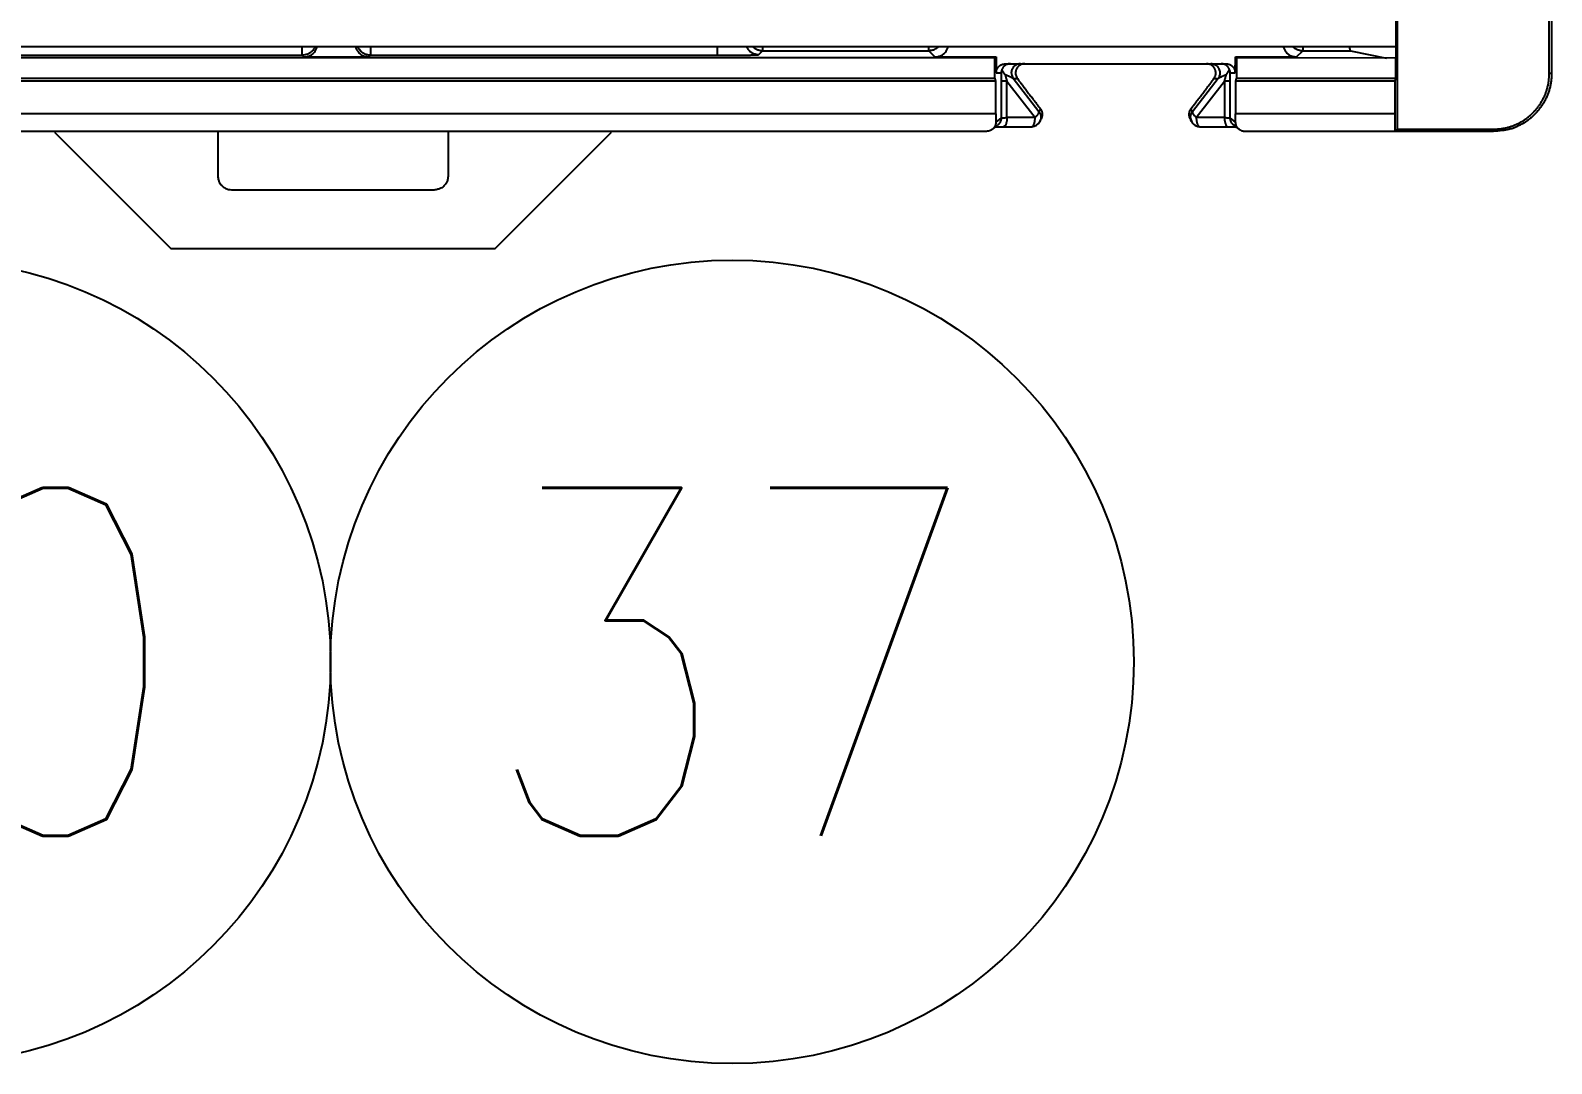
# Model space of a CAD drawing. Header units: inches. Extents: x -4 to 280, y -9 to 35.
# Drawn here: x 43.548 to 45.188, y 9.782 to 10.896 of the extents above; entities that cross this region are included whole.
import ezdxf
from ezdxf.enums import TextEntityAlignment as Align

# ---------------------------------------------------------------- set-up
doc = ezdxf.new("R2010")
doc.units = ezdxf.units.IN
doc.header["$LTSCALE"] = 0.5
doc.header["$MEASUREMENT"] = 0
doc.layers.add('204', color=7, linetype='Continuous')
doc.layers.add('214', color=7, linetype='Continuous')
doc.layers.add('G-Anno-Std-Note @ 4', color=151, linetype='Continuous', lineweight=25)
doc.styles.add('Note', font='romans.shx', dxfattribs={"width": 0.75})

# ---------------------------------------------------------------- blocks, each defined once
blk = doc.blocks.new('IC200CHS022')
at = {"layer": '204', "color": 150, "linetype": 'Continuous'}
for p, q in [((6.9918, 1.0863), (6.9918, 2.5179)), ((6.8262, 1.1519), (6.8262, 1.103)), ((6.8276, 1.1505), (6.8276, 1.0263)), ((6.8262, 1.103), (6.8259, 1.103)), ((6.9943, 1.0863), (6.9918, 1.0863)), ((6.3947, 1.0779), (4.9755, 1.0779)), ((4.9761, 1.0814), (6.394, 1.0814)), ((6.394, 1.0814), (6.3947, 1.0779)), ((6.3947, 1.0779), (6.3947, 1.0433)), ((6.4007, 1.0781), (6.4007, 1.0384)), ((6.4069, 1.0387), (6.4069, 1.0781)), ((6.4069, 1.0781), (6.4374, 1.0389)), ((6.4137, 1.0807), (6.4183, 1.0807)), ((6.4415, 1.045), (6.4137, 1.0807)), ((6.6348, 1.0807), (6.607, 1.045)), ((6.6111, 1.0389), (6.6416, 1.0781)), ((6.6302, 1.0807), (6.6348, 1.0807)), ((6.6416, 1.0781), (6.6416, 1.0387)), ((6.6478, 1.0384), (6.6478, 1.0781)), ((6.6539, 1.0779), (6.6545, 1.0814)), ((6.6539, 1.0433), (6.6539, 1.0779)), ((6.8254, 1.0779), (6.6539, 1.0779)), ((6.6545, 1.0814), (6.8259, 1.0814)), ((6.8259, 1.0814), (6.8254, 1.0779)), ((6.8254, 1.0779), (6.8254, 1.0433)), ((4.9755, 1.0433), (6.3947, 1.0433)), ((6.3947, 1.0433), (6.3951, 1.0429)), ((6.3951, 1.0429), (6.395, 1.0338)), ((6.4007, 1.0384), (6.395, 1.0338)), ((6.4374, 1.0389), (6.4069, 1.0387)), ((6.4431, 1.0482), (6.4415, 1.045)), ((6.4425, 1.0345), (6.444, 1.0375)), ((6.6045, 1.0375), (6.606, 1.0345)), ((6.607, 1.045), (6.6054, 1.0482)), ((6.6416, 1.0387), (6.6111, 1.0389)), ((6.6535, 1.0338), (6.6478, 1.0384)), ((6.6534, 1.0429), (6.6539, 1.0433)), ((6.6535, 1.0338), (6.6534, 1.0429)), ((6.6539, 1.0433), (6.8254, 1.0433)), ((6.8251, 1.0429), (6.8251, 1.0238)), ((6.3912, 1.0259), (6.397, 1.0305)), ((6.4031, 1.0287), (6.4336, 1.0289)), ((6.6149, 1.0289), (6.6454, 1.0287)), ((6.6515, 1.0305), (6.6573, 1.0259)), ((6.8251, 1.0238), (6.8276, 1.0263)), ((6.8276, 1.0263), (6.9318, 1.0263)), ((6.9318, 1.0263), (6.9318, 1.0238))]:
    blk.add_line(p, q, dxfattribs=at)
at = {"layer": '204', "color": 3, "linetype": 'Continuous'}
blk.add_line((6.8262, 1.1149), (4.534, 1.1149), dxfattribs=at)
at = {"layer": '204', "color": 40, "linetype": 'Continuous'}
for p, q in [((6.394, 1.103), (4.9761, 1.103)), ((5.2657, 1.1059), (5.6471, 1.1059)), ((5.6471, 1.1059), (5.6471, 1.1149)), ((5.6471, 1.1059), (5.6489, 1.1041)), ((5.6489, 1.1041), (5.7189, 1.1041)), ((5.7189, 1.1041), (5.7208, 1.1059)), ((5.7208, 1.1149), (5.7208, 1.1059)), ((5.7208, 1.1059), (6.0945, 1.1059)), ((6.0945, 1.1149), (6.0945, 1.1059)), ((6.1394, 1.1067), (6.1435, 1.1107)), ((6.1435, 1.1149), (6.1435, 1.1107)), ((6.1435, 1.1107), (6.3226, 1.1107)), ((6.3226, 1.1107), (6.3226, 1.1149)), ((6.3226, 1.1107), (6.3293, 1.1041)), ((6.3293, 1.1041), (6.3952, 1.1041)), ((6.3952, 1.1041), (6.394, 1.103)), ((6.394, 1.0814), (6.394, 1.103)), ((6.6545, 1.103), (6.6533, 1.1041)), ((6.6533, 1.1041), (6.7192, 1.1041)), ((6.6545, 1.103), (6.6545, 1.0814)), ((6.8163, 1.1028), (6.6545, 1.103)), ((6.7192, 1.1041), (6.7259, 1.1107)), ((6.7259, 1.1149), (6.7259, 1.1107)), ((6.7259, 1.1107), (6.7774, 1.1107)), ((6.7774, 1.1107), (6.8163, 1.1028)), ((6.8259, 1.103), (6.8163, 1.1028)), ((6.8259, 1.103), (6.8259, 1.0814)), ((6.3953, 1.0868), (6.4008, 1.0868)), ((6.6478, 1.0868), (6.6532, 1.0868)), ((6.385, 1.0238), (4.9852, 1.0238)), ((5.5563, 0.9756), (5.5563, 1.0238)), ((5.8043, 1.0238), (5.8043, 0.9756)), ((6.8251, 1.0238), (6.6635, 1.0238)), ((5.7893, 0.9606), (5.5713, 0.9606))]:
    blk.add_line(p, q, dxfattribs=at)
at = {"layer": '204', "color": 6, "linetype": 'Continuous'}
for p, q in [((6.3952, 1.1041), (6.3953, 1.0868)), ((6.6532, 1.0868), (6.6533, 1.1041)), ((6.4053, 1.0968), (6.6432, 1.0968))]:
    blk.add_line(p, q, dxfattribs=at)
at = {"layer": '204', "color": 30, "linetype": 'Continuous'}
for p, q in [((5.3803, 1.0238), (5.3803, 1.0226)), ((5.3803, 1.0226), (5.5053, 0.8976)), ((5.8553, 0.8976), (5.9803, 1.0226)), ((5.9803, 1.0226), (5.9803, 1.0238)), ((5.5053, 0.8976), (5.8553, 0.8976))]:
    blk.add_line(p, q, dxfattribs=at)
at = {"layer": '204', "color": 40, "linetype": 'Continuous'}
for points in [[(5.6608, 1.1149), (5.6602, 1.1136, -0.025204), (5.6594, 1.1124, -0.023619), (5.6585, 1.1112, -0.024765), (5.6575, 1.1101, -0.029165), (5.6563, 1.1091, -0.023787), (5.6551, 1.1082, -0.011515), (5.654, 1.1075, -0.030144), (5.6525, 1.1069, -0.050228), (5.6501, 1.1064, -0.026519), (5.6471, 1.1059, -0.014529)], [(5.6489, 1.1041), (5.6504, 1.1042, 0.027851), (5.6519, 1.1044, 0.023882), (5.6534, 1.1048, 0.025137), (5.6549, 1.1053, 0.031949), (5.6564, 1.1061, 0.025603), (5.6578, 1.107, 0.010912), (5.659, 1.1078, 0.034726), (5.6602, 1.1092, 0.060368), (5.6617, 1.1116, 0.030784), (5.6633, 1.1149, 0.01597)], [(5.7045, 1.1149), (5.705, 1.1134, 0.028183), (5.7057, 1.112, 0.025968), (5.7066, 1.1106, 0.027007), (5.7076, 1.1092, 0.032318), (5.7089, 1.108, 0.026585), (5.7101, 1.107, 0.013125), (5.7113, 1.1061, 0.033619), (5.713, 1.1053, 0.056142), (5.7155, 1.1047, 0.029823), (5.7189, 1.1041, 0.016238)], [(5.7208, 1.1059), (5.7195, 1.106, -0.024828), (5.7181, 1.1062, -0.021178), (5.7168, 1.1065, -0.022546), (5.7154, 1.1069, -0.028772), (5.714, 1.1075, -0.022663), (5.7128, 1.1082, -0.008823), (5.7116, 1.1089, -0.031509), (5.7104, 1.1101, -0.055217), (5.7089, 1.1121, -0.027621), (5.707, 1.1149, -0.014223)], [(6.0945, 1.1059), (6.0966, 1.1059, 0.000213), (6.0988, 1.1059, 0.000216), (6.101, 1.1059, 0.000217), (6.1031, 1.1059, 0.000216), (6.1053, 1.1059, 0.000219), (6.1074, 1.106, 0.000223), (6.1094, 1.106, 0.000229), (6.1115, 1.106, 0.000236), (6.1135, 1.106, 0.000246), (6.1154, 1.106, 0.000258), (6.1173, 1.106, 0.000273), (6.1192, 1.1061, 0.000291), (6.121, 1.1061, 0.000314), (6.1227, 1.1061, 0.000342), (6.1244, 1.1061, 0.000372), (6.126, 1.1062, 0.0004), (6.1275, 1.1062, 0.000436), (6.1289, 1.1062, 0.000477), (6.1303, 1.1062, 0.000539), (6.1316, 1.1063, 0.000623), (6.1328, 1.1063, 0.000703), (6.1339, 1.1063, 0.000769), (6.1349, 1.1064, 0.001011), (6.1358, 1.1064, 0.001503), (6.1366, 1.1064, 0.001501), (6.1373, 1.1065, 0.00062), (6.1379, 1.1065, 0.002843), (6.1384, 1.1065, 0.009909), (6.139, 1.1066, 0.012205), (6.1394, 1.1067, 0.012028)], [(6.1261, 1.1149), (6.1268, 1.1137, 0.023915), (6.1276, 1.1125, 0.022546), (6.1285, 1.1115, 0.023722), (6.1295, 1.1105, 0.027775), (6.1307, 1.1096, 0.022567), (6.1318, 1.1088, 0.010826), (6.1329, 1.1081, 0.028646), (6.1343, 1.1076, 0.047706), (6.1365, 1.1071, 0.025117), (6.1394, 1.1067, 0.013789)], [(6.1435, 1.1107), (6.1426, 1.1107, -0.016202), (6.1417, 1.1108, -0.013812), (6.1408, 1.1109, -0.015074), (6.1399, 1.1111, -0.019234), (6.1389, 1.1114, -0.014596), (6.138, 1.1117, -0.004515), (6.1372, 1.112, -0.02131), (6.1363, 1.1126, -0.037654), (6.1348, 1.1135, -0.018145), (6.133, 1.1149, -0.009265)], [(6.3331, 1.1149), (6.3323, 1.1143, -0.01649), (6.3315, 1.1136, -0.015858), (6.3307, 1.1131, -0.016994), (6.3298, 1.1126, -0.01949), (6.3289, 1.1121, -0.015487), (6.3281, 1.1117, -0.006987), (6.3273, 1.1114, -0.020017), (6.3262, 1.1111, -0.033379), (6.3247, 1.1109, -0.017261), (6.3226, 1.1107, -0.009512)], [(6.3293, 1.1041), (6.3307, 1.1042, 0.02785), (6.3322, 1.1044, 0.023881), (6.3337, 1.1048, 0.025137), (6.3352, 1.1053, 0.031949), (6.3367, 1.1061, 0.025603), (6.3381, 1.107, 0.010911), (6.3393, 1.1078, 0.034725), (6.3406, 1.1092, 0.060367), (6.342, 1.1116, 0.030783), (6.3437, 1.1149, 0.015969)], [(6.7048, 1.1149), (6.7054, 1.1134, 0.028181), (6.7061, 1.112, 0.025967), (6.7069, 1.1106, 0.027006), (6.708, 1.1092, 0.032317), (6.7092, 1.108, 0.026584), (6.7104, 1.107, 0.013124), (6.7116, 1.1061, 0.033618), (6.7133, 1.1053, 0.056141), (6.7158, 1.1047, 0.029823), (6.7192, 1.1041, 0.016237)], [(6.7259, 1.1107), (6.725, 1.1107, -0.0162), (6.7241, 1.1108, -0.01381), (6.7232, 1.1109, -0.015072), (6.7223, 1.1111, -0.019233), (6.7213, 1.1114, -0.014595), (6.7205, 1.1117, -0.004515), (6.7196, 1.112, -0.021309), (6.7187, 1.1126, -0.037653), (6.7172, 1.1135, -0.018145), (6.7154, 1.1149, -0.009265)], [(6.7774, 1.1107), (6.7774, 1.1107, -0.164278), (6.7773, 1.1108, -0.06455), (6.7773, 1.1109, -0.029805), (6.7772, 1.111, -0.017191), (6.7772, 1.1112, -0.010661), (6.7771, 1.1114, -0.007162), (6.7771, 1.1116, -0.005971), (6.777, 1.1119, -0.005513), (6.777, 1.1122, -0.003286), (6.7769, 1.1125, -0.000906), (6.7769, 1.1128, -0.003923), (6.7768, 1.1132, -0.005326), (6.7767, 1.1139, -0.002118), (6.7766, 1.1149, -0.001009)], [(6.3953, 1.0868), (6.3954, 1.0878, -0.023915), (6.3955, 1.0888, -0.025299), (6.3958, 1.0897, -0.025503), (6.3961, 1.0906, -0.024963), (6.3965, 1.0915, -0.023914), (6.3971, 1.0923, -0.022117), (6.3976, 1.0931, -0.023919), (6.3983, 1.0938, -0.028386), (6.399, 1.0945, -0.021647), (6.3998, 1.095, -0.006932), (6.4005, 1.0955, -0.030692), (6.4015, 1.096, -0.056099), (6.4031, 1.0964, -0.027087), (6.4053, 1.0968, -0.013695)], [(6.4016, 1.0906), (6.4015, 1.0903, 0.00525), (6.4014, 1.0901, 0.005238), (6.4013, 1.0899, 0.005294), (6.4013, 1.0896, 0.005419), (6.4012, 1.0894, 0.005299), (6.4011, 1.0891, 0.00498), (6.4011, 1.0889, 0.00555), (6.401, 1.0887, 0.006719), (6.401, 1.0884, 0.005164), (6.4009, 1.0882, 0.001735), (6.4009, 1.088, 0.007452), (6.4008, 1.0877, 0.013357), (6.4008, 1.0873, 0.00671), (6.4008, 1.0868, 0.00358)], [(6.4108, 1.0968), (6.41, 1.0968, 0.019568), (6.4093, 1.0967, 0.019553), (6.4086, 1.0966, 0.019141), (6.4079, 1.0964, 0.018834), (6.4072, 1.0961, 0.018001), (6.4065, 1.0959, 0.016635), (6.4059, 1.0955, 0.018372), (6.4052, 1.0951, 0.022471), (6.4046, 1.0947, 0.017142), (6.404, 1.0942, 0.004967), (6.4036, 1.0938, 0.025534), (6.403, 1.0932, 0.048347), (6.4024, 1.0921, 0.023876), (6.4016, 1.0906, 0.012205)], [(6.6468, 1.0907), (6.6466, 1.0914, 0.021032), (6.6462, 1.092, 0.021948), (6.6458, 1.0927, 0.021873), (6.6454, 1.0932, 0.021038), (6.6449, 1.0938, 0.019837), (6.6444, 1.0943, 0.01814), (6.6438, 1.0948, 0.019198), (6.6432, 1.0952, 0.022056), (6.6426, 1.0955, 0.016813), (6.6419, 1.0959, 0.006067), (6.6414, 1.0961, 0.022844), (6.6406, 1.0964, 0.040676), (6.6394, 1.0966, 0.020362), (6.6378, 1.0968, 0.010697)], [(6.6432, 1.0968), (6.6442, 1.0967, -0.023905), (6.6452, 1.0966, -0.025287), (6.6461, 1.0963, -0.025491), (6.647, 1.096, -0.024952), (6.6479, 1.0956, -0.023906), (6.6487, 1.095, -0.022111), (6.6495, 1.0945, -0.023915), (6.6502, 1.0938, -0.028385), (6.6509, 1.0931, -0.021648), (6.6515, 1.0923, -0.006931), (6.6519, 1.0916, -0.030699), (6.6524, 1.0906, -0.056122), (6.6528, 1.089, -0.027099), (6.6532, 1.0868, -0.013701)], [(6.6478, 1.0868), (6.6477, 1.087, 0.005605), (6.6477, 1.0873, 0.005674), (6.6477, 1.0876, 0.005898), (6.6477, 1.0878, 0.006239), (6.6476, 1.0881, 0.006226), (6.6476, 1.0883, 0.005929), (6.6476, 1.0886, 0.006682), (6.6475, 1.0888, 0.00811), (6.6474, 1.0891, 0.006201), (6.6474, 1.0893, 0.002114), (6.6473, 1.0895, 0.008836), (6.6472, 1.0898, 0.015081), (6.6471, 1.0902, 0.007256), (6.6468, 1.0907, 0.003816)], [(6.9943, 1.0863), (6.9941, 1.0821, -0.015692), (6.9937, 1.0779, -0.016265), (6.993, 1.0739, -0.016551), (6.9921, 1.0699, -0.016587), (6.9909, 1.066, -0.016642), (6.9895, 1.0622, -0.016634), (6.9878, 1.0586, -0.01662), (6.9859, 1.055, -0.016575), (6.9837, 1.0516, -0.016296), (6.9813, 1.0483, -0.015881), (6.9787, 1.0451, -0.015728), (6.9759, 1.0421, -0.015851), (6.9729, 1.0393, -0.015417), (6.9698, 1.0367, -0.014555), (6.9665, 1.0343, -0.016333), (6.963, 1.0321, -0.019924), (6.9593, 1.0302, -0.015358), (6.9558, 1.0285, -0.00516), (6.9525, 1.0271, -0.021732), (6.9482, 1.0259, -0.037711), (6.9411, 1.0248, -0.018005), (6.9318, 1.0238, -0.009299)], [(6.4178, 1.0815), (6.4178, 1.0814, 0.001672), (6.4178, 1.0814, 0.001681), (6.4179, 1.0813, 0.001672), (6.4179, 1.0813, 0.001635), (6.4179, 1.0812, 0.001548), (6.418, 1.0812, 0.00142), (6.418, 1.0811, 0.001506), (6.418, 1.0811, 0.001702), (6.4181, 1.081, 0.001289), (6.4181, 1.081, 0.000516), (6.4181, 1.0809, 0.001677), (6.4182, 1.0809, 0.002696), (6.4182, 1.0808, 0.001307), (6.4183, 1.0807, 0.000703)], [(6.4183, 1.0807), (6.4199, 1.0785, 0.000757), (6.4216, 1.0764, 0.000808), (6.4232, 1.0742, 0.00076), (6.4248, 1.0721, 0.000601), (6.4264, 1.0699, 0.000489), (6.428, 1.0678, 0.0004), (6.4296, 1.0658, 0.000294), (6.4312, 1.0637, 0.000122), (6.4329, 1.0616, 0.000088), (6.4344, 1.0596, 0.00022), (6.4357, 1.0578, -0.000234), (6.4374, 1.0557, -0.000961), (6.4399, 1.0524, -0.000541), (6.4431, 1.0482, -0.000267)], [(6.6054, 1.0482), (6.6068, 1.05, -0.000671), (6.6082, 1.0519, -0.000697), (6.6096, 1.0537, -0.000606), (6.6111, 1.0557, -0.0004), (6.6126, 1.0576, -0.000268), (6.6141, 1.0596, -0.000178), (6.6157, 1.0616, -0.000034), (6.6173, 1.0637, 0.000195), (6.6189, 1.0658, 0.000151), (6.6205, 1.0678, -0.000133), (6.6219, 1.0697, 0.00056), (6.6237, 1.0721, 0.001421), (6.6265, 1.0758, 0.000719), (6.6302, 1.0807, 0.000353)], [(6.6302, 1.0807), (6.6302, 1.0807, 0.001204), (6.6302, 1.0808, 0.001177), (6.6303, 1.0808, 0.001204), (6.6303, 1.0809, 0.001286), (6.6304, 1.0809, 0.001282), (6.6304, 1.081, 0.001216), (6.6304, 1.081, 0.001392), (6.6305, 1.0811, 0.001736), (6.6305, 1.0811, 0.00132), (6.6305, 1.0812, 0.000393), (6.6306, 1.0812, 0.001978), (6.6306, 1.0813, 0.003563), (6.6307, 1.0814, 0.001753), (6.6307, 1.0815, 0.000921)], [(6.4431, 1.0482), (6.4435, 1.0477, -0.016555), (6.4438, 1.0471, -0.01848), (6.4441, 1.0465, -0.018962), (6.4444, 1.0459, -0.017548), (6.4445, 1.0453, -0.016595), (6.4447, 1.0447, -0.015642), (6.4448, 1.0441, -0.014842), (6.4449, 1.0435, -0.013763), (6.4449, 1.0429, -0.012555), (6.445, 1.0423, -0.010866), (6.4449, 1.0418, -0.011154), (6.4449, 1.0412, -0.012666), (6.4449, 1.0407, -0.010126), (6.4448, 1.0402, -0.004722), (6.4447, 1.0398, -0.012845), (6.4446, 1.0392, -0.020913), (6.4443, 1.0385, -0.010794), (6.444, 1.0375, -0.00607)], [(6.6045, 1.0375), (6.6044, 1.0378, -0.002317), (6.6043, 1.0381, 0.000557), (6.6042, 1.0385, -0.001704), (6.604, 1.0388, -0.008278), (6.6039, 1.0392, -0.010854), (6.6038, 1.0396, -0.00929), (6.6037, 1.0401, -0.008736), (6.6037, 1.0405, -0.009481), (6.6036, 1.0409, -0.009769), (6.6036, 1.0414, -0.009731), (6.6036, 1.0418, -0.00992), (6.6036, 1.0423, -0.010445), (6.6036, 1.0427, -0.010093), (6.6036, 1.0432, -0.009178), (6.6037, 1.0437, -0.010708), (6.6037, 1.0442, -0.013994), (6.6039, 1.0447, -0.009797), (6.604, 1.0452, -0.000546), (6.6041, 1.0457, -0.018258), (6.6043, 1.0462, -0.03598), (6.6048, 1.0471, -0.016638), (6.6054, 1.0482, -0.008087)], [(5.5713, 0.9606), (5.5695, 0.9607, -0.034687), (5.5676, 0.961, -0.030337), (5.5658, 0.9616, -0.031026), (5.564, 0.9625, -0.03888), (5.5623, 0.9637, -0.032512), (5.5607, 0.965, -0.016696), (5.5594, 0.9663, -0.041336), (5.5582, 0.9682, -0.069736), (5.5572, 0.9714, -0.037474), (5.5563, 0.9756, -0.019949)], [(5.8043, 0.9756), (5.8042, 0.9737, -0.034692), (5.8039, 0.9719, -0.030341), (5.8033, 0.97, -0.031029), (5.8024, 0.9682, -0.038882), (5.8012, 0.9665, -0.032513), (5.7999, 0.965, -0.016696), (5.7986, 0.9636, -0.041335), (5.7966, 0.9625, -0.069728), (5.7935, 0.9615, -0.037468), (5.7893, 0.9606, -0.019945)]]:
    blk.add_lwpolyline(points, format="xyb", dxfattribs=at)
at = {"layer": '204', "color": 150, "linetype": 'Continuous'}
for points in [[(6.4008, 1.0868), (6.4008, 1.0862, 0.000103), (6.4007, 1.0857, 0.000103), (6.4007, 1.0852, 0.000102), (6.4007, 1.0846, 0.000099), (6.4007, 1.0841, 0.000093), (6.4007, 1.0836, 0.000085), (6.4007, 1.083, 0.000089), (6.4007, 1.0825, 0.000099), (6.4007, 1.0819, 0.000075), (6.4007, 1.0814, 0.000031), (6.4007, 1.0809, 0.000095), (6.4007, 1.0803, 0.00015), (6.4007, 1.0793, 0.000072), (6.4007, 1.0781, 0.000039)], [(6.405, 1.0849), (6.4047, 1.0853, 0.001158), (6.4045, 1.0856, 0.001378), (6.4043, 1.086, 0.00115), (6.4041, 1.0863, 0.000426), (6.4038, 1.0867, -0.000007), (6.4036, 1.087, -0.000266), (6.4034, 1.0874, -0.000948), (6.4032, 1.0878, -0.002149), (6.4029, 1.0881, -0.001691), (6.4027, 1.0885, 0.000229), (6.4025, 1.0888, -0.003983), (6.4023, 1.0892, -0.009456), (6.402, 1.0898, -0.005005), (6.4016, 1.0906, -0.002585)], [(6.4137, 1.0807), (6.4136, 1.0808, 0.029522), (6.4134, 1.0809, 0.019388), (6.4132, 1.0811, 0.012934), (6.413, 1.0812, 0.009048), (6.4127, 1.0814, 0.006709), (6.4123, 1.0816, 0.005239), (6.412, 1.0818, 0.004246), (6.4116, 1.082, 0.003563), (6.4111, 1.0822, 0.002937), (6.4107, 1.0824, 0.002406), (6.4102, 1.0826, 0.002303), (6.4097, 1.0829, 0.002359), (6.4092, 1.0831, 0.001633), (6.4086, 1.0834, 0.000621), (6.4081, 1.0836, 0.001942), (6.4075, 1.0839, 0.002817), (6.4064, 1.0843, 0.001257), (6.405, 1.0849, 0.000649)], [(6.405, 1.0849), (6.4051, 1.0845, 0.000023), (6.4052, 1.0841, 0.000016), (6.4053, 1.0837, 0.000023), (6.4054, 1.0832, 0.000045), (6.4056, 1.0828, 0.000056), (6.4057, 1.0824, 0.00006), (6.4058, 1.082, 0.000085), (6.4059, 1.0816, 0.000129), (6.406, 1.0811, 0.000098), (6.4062, 1.0807, 0.00001), (6.4063, 1.0803, 0.000182), (6.4064, 1.0798, 0.000369), (6.4066, 1.0791, 0.000182), (6.4069, 1.0781, 0.000093)], [(6.4216, 1.0968), (6.42, 1.0967, 0.051976), (6.4184, 1.0962, 0.042631), (6.4168, 1.0955, 0.041097), (6.4152, 1.0944, 0.05457), (6.4138, 1.0929, 0.048993), (6.4127, 1.0912, 0.032102), (6.4119, 1.0894, 0.058452), (6.4117, 1.0873, 0.093654), (6.4123, 1.0843, 0.055793), (6.4137, 1.0807, 0.029887)], [(6.4263, 1.0968), (6.4251, 1.0967, 0.025611), (6.424, 1.0965, 0.027782), (6.423, 1.0962, 0.028072), (6.422, 1.0958, 0.026931), (6.4211, 1.0953, 0.026342), (6.4202, 1.0947, 0.025837), (6.4194, 1.094, 0.025739), (6.4187, 1.0933, 0.025994), (6.4181, 1.0925, 0.025487), (6.4175, 1.0916, 0.024276), (6.4171, 1.0907, 0.026541), (6.4167, 1.0897, 0.031331), (6.4165, 1.0886, 0.023856), (6.4163, 1.0876, 0.007704), (6.4162, 1.0867, 0.033222), (6.4163, 1.0855, 0.06072), (6.4169, 1.0838, 0.029179), (6.4178, 1.0815, 0.014637)], [(6.6307, 1.0815), (6.6313, 1.0825, 0.025517), (6.6317, 1.0835, 0.027392), (6.632, 1.0845, 0.027508), (6.6322, 1.0855, 0.026456), (6.6322, 1.0866, 0.025943), (6.6322, 1.0876, 0.025532), (6.632, 1.0887, 0.025591), (6.6318, 1.0897, 0.02612), (6.6314, 1.0906, 0.025667), (6.631, 1.0916, 0.024298), (6.6305, 1.0925, 0.02649), (6.6298, 1.0933, 0.031291), (6.6291, 1.094, 0.023705), (6.6283, 1.0947, 0.007311), (6.6276, 1.0953, 0.033754), (6.6265, 1.0958, 0.062086), (6.6247, 1.0963, 0.029572), (6.6223, 1.0968, 0.014725)], [(6.6348, 1.0807), (6.6357, 1.082, 0.051961), (6.6363, 1.0835, 0.042617), (6.6368, 1.0853, 0.041082), (6.6369, 1.0873, 0.054552), (6.6365, 1.0893, 0.048982), (6.6358, 1.0912, 0.032098), (6.6349, 1.0929, 0.058451), (6.6333, 1.0944, 0.093673), (6.6306, 1.0957, 0.055812), (6.6269, 1.0968, 0.029898)], [(6.6435, 1.0849), (6.6429, 1.0846, 0.001221), (6.6422, 1.0844, 0.00128), (6.6416, 1.0841, 0.001332), (6.641, 1.0838, 0.00138), (6.6404, 1.0836, 0.001438), (6.6399, 1.0833, 0.001496), (6.6393, 1.0831, 0.001613), (6.6388, 1.0829, 0.001803), (6.6383, 1.0826, 0.001939), (6.6378, 1.0824, 0.002014), (6.6373, 1.0822, 0.002569), (6.6369, 1.082, 0.003714), (6.6365, 1.0818, 0.003332), (6.6362, 1.0816, 0.000992), (6.6358, 1.0814, 0.006099), (6.6355, 1.0812, 0.017481), (6.6352, 1.081, 0.014186), (6.6348, 1.0807, 0.009692)], [(6.6416, 1.0781), (6.6417, 1.0785, 0.000227), (6.6419, 1.079, 0.000223), (6.642, 1.0794, 0.000229), (6.6421, 1.0798, 0.000244), (6.6422, 1.0803, 0.000244), (6.6423, 1.0807, 0.000232), (6.6425, 1.0811, 0.000266), (6.6426, 1.0815, 0.000333), (6.6427, 1.082, 0.000256), (6.6428, 1.0824, 0.000077), (6.6429, 1.0828, 0.000385), (6.6431, 1.0832, 0.000705), (6.6432, 1.0839, 0.000354), (6.6435, 1.0849, 0.000187)], [(6.6435, 1.0849), (6.6438, 1.0852, 0.003351), (6.644, 1.0856, 0.003348), (6.6442, 1.0859, 0.00336), (6.6445, 1.0863, 0.003392), (6.6447, 1.0867, 0.003293), (6.6449, 1.087, 0.003085), (6.6452, 1.0874, 0.003413), (6.6454, 1.0878, 0.004104), (6.6456, 1.0882, 0.003174), (6.6458, 1.0885, 0.001103), (6.646, 1.0888, 0.004553), (6.6462, 1.0892, 0.008257), (6.6465, 1.0899, 0.004241), (6.6468, 1.0907, 0.002292)], [(6.6478, 1.0781), (6.6478, 1.0786, 0.000062), (6.6478, 1.0792, 0.000061), (6.6478, 1.0797, 0.000062), (6.6478, 1.0803, 0.000066), (6.6478, 1.0808, 0.000065), (6.6478, 1.0814, 0.000062), (6.6478, 1.0819, 0.000071), (6.6478, 1.0825, 0.000088), (6.6478, 1.083, 0.000067), (6.6478, 1.0836, 0.00002), (6.6478, 1.084, 0.0001), (6.6478, 1.0846, 0.000182), (6.6478, 1.0856, 0.00009), (6.6478, 1.0868, 0.000048)], [(6.9318, 1.0263), (6.9337, 1.0263, 0.007241), (6.9355, 1.0264, 0.007425), (6.9374, 1.0265, 0.007557), (6.9392, 1.0267, 0.007571), (6.941, 1.027, 0.007583), (6.9428, 1.0273, 0.007597), (6.9446, 1.0276, 0.007617), (6.9463, 1.028, 0.007639), (6.9481, 1.0285, 0.007665), (6.9498, 1.029, 0.007681), (6.9515, 1.0296, 0.007695), (6.9532, 1.0302, 0.007696), (6.9548, 1.0308, 0.007693), (6.9565, 1.0315, 0.007679), (6.9581, 1.0323, 0.007658), (6.9597, 1.0331, 0.00763), (6.9613, 1.034, 0.007604), (6.9628, 1.0349, 0.007581), (6.9643, 1.0359, 0.007534), (6.9658, 1.0369, 0.007472), (6.9673, 1.0379, 0.007396), (6.9687, 1.0391, 0.007309), (6.9701, 1.0402, 0.007247), (6.9715, 1.0414, 0.0072), (6.9728, 1.0426, 0.00717), (6.9741, 1.0439, 0.007154), (6.9754, 1.0452, 0.007154), (6.9766, 1.0465, 0.00717), (6.9778, 1.0479, 0.0072), (6.979, 1.0493, 0.007246), (6.9801, 1.0508, 0.007309), (6.9811, 1.0522, 0.007397), (6.9822, 1.0537, 0.007471), (6.9831, 1.0552, 0.00753), (6.984, 1.0568, 0.007582), (6.9849, 1.0583, 0.007619), (6.9857, 1.0599, 0.007626), (6.9865, 1.0616, 0.007606), (6.9872, 1.0632, 0.007694), (6.9879, 1.0649, 0.007868), (6.9885, 1.0665, 0.007643), (6.989, 1.0682, 0.007122), (6.9896, 1.0699, 0.007867), (6.99, 1.0717, 0.009397), (6.9904, 1.0735, 0.007056), (6.9908, 1.0752, 0.002268), (6.9911, 1.0768, 0.010021), (6.9913, 1.0788, 0.017223), (6.9915, 1.082, 0.008223), (6.9918, 1.0863, 0.004285)], [(6.4069, 1.0781), (6.4061, 1.0781, 0.000007), (6.4052, 1.0781, 0.000007), (6.4045, 1.0781, 0.000009), (6.4037, 1.0781, 0.000012), (6.4031, 1.0781, 0.000012), (6.4025, 1.0781, 0.000006), (6.402, 1.0781, 0.000023), (6.4015, 1.0781, 0.000076), (6.4011, 1.0781, 0.0001), (6.4007, 1.0781, 0.000108)], [(6.6478, 1.0781), (6.6477, 1.0781, 0.000272), (6.6476, 1.0781, 0.000039), (6.6473, 1.0781, 0.000017), (6.647, 1.0781, 0.000011), (6.6465, 1.0781, 0.000005), (6.646, 1.0781, 0.000002), (6.6455, 1.0781, 0.000004), (6.6448, 1.0781, 0.000005), (6.6434, 1.0781, 0.000002), (6.6416, 1.0781, 0.000001)], [(6.395, 1.0338), (6.3949, 1.0328, -0.024048), (6.3948, 1.0318, -0.025511), (6.3945, 1.0308, -0.02576), (6.3942, 1.0299, -0.025205), (6.3938, 1.029, -0.024141), (6.3933, 1.0282, -0.022319), (6.3927, 1.0274, -0.024092), (6.392, 1.0267, -0.028507), (6.3913, 1.0261, -0.021727), (6.3905, 1.0255, -0.007017), (6.3898, 1.025, -0.030669), (6.3888, 1.0246, -0.055867), (6.3872, 1.0242, -0.026967), (6.385, 1.0238, -0.013643)], [(6.4007, 1.0384), (6.4007, 1.0377, -0.019046), (6.4007, 1.037, -0.016198), (6.4005, 1.0363, -0.017562), (6.4004, 1.0356, -0.022463), (6.4001, 1.0349, -0.017216), (6.3998, 1.0342, -0.00568), (6.3996, 1.0336, -0.024844), (6.3991, 1.0328, -0.043877), (6.3982, 1.0318, -0.021338), (6.397, 1.0305, -0.010902)], [(6.4007, 1.0384), (6.4008, 1.0384, -0.129198), (6.4008, 1.0384, -0.039021), (6.4009, 1.0384, -0.017246), (6.4011, 1.0384, -0.009828), (6.4012, 1.0385, -0.006275), (6.4014, 1.0385, -0.004429), (6.4016, 1.0385, -0.00332), (6.4019, 1.0385, -0.002655), (6.4022, 1.0385, -0.002078), (6.4025, 1.0386, -0.001645), (6.4028, 1.0386, -0.001521), (6.4032, 1.0386, -0.001507), (6.4036, 1.0386, -0.000984), (6.404, 1.0386, -0.000321), (6.4044, 1.0386, -0.001191), (6.4049, 1.0386, -0.001732), (6.4058, 1.0387, -0.000746), (6.4069, 1.0387, -0.000372)], [(6.4069, 1.0387), (6.4069, 1.0375, -0.013338), (6.4068, 1.0363, -0.011955), (6.4067, 1.035, -0.01289), (6.4064, 1.0338, -0.017732), (6.4062, 1.0327, -0.017129), (6.4058, 1.0316, -0.009796), (6.4055, 1.0307, -0.02786), (6.405, 1.03, -0.071788), (6.4042, 1.0293, -0.062256), (6.4031, 1.0287, -0.041355)], [(6.4336, 1.0289), (6.4341, 1.029, 0.088418), (6.4346, 1.0292, 0.065997), (6.435, 1.0296, 0.052798), (6.4355, 1.0302, 0.048764), (6.4359, 1.031, 0.02972), (6.4363, 1.0319, 0.012898), (6.4367, 1.0327, 0.027422), (6.4369, 1.034, 0.034599), (6.4372, 1.0361, 0.01568), (6.4374, 1.0389, 0.007957)], [(6.4374, 1.0389), (6.4381, 1.0395, 0.007552), (6.4387, 1.0402, 0.007296), (6.4393, 1.0408, 0.00846), (6.4399, 1.0415, 0.011999), (6.4404, 1.0421, 0.011802), (6.4408, 1.0427, 0.006135), (6.4411, 1.0432, 0.020536), (6.4414, 1.0437, 0.058851), (6.4415, 1.0443, 0.056207), (6.4415, 1.045, 0.040921)], [(6.4415, 1.045), (6.4419, 1.0444, -0.023348), (6.4423, 1.0437, -0.018381), (6.4427, 1.043, -0.020089), (6.443, 1.0421, -0.027419), (6.4433, 1.0412, -0.020635), (6.4434, 1.0404, -0.00557), (6.4436, 1.0395, -0.031492), (6.4435, 1.0384, -0.057421), (6.4432, 1.0367, -0.027202), (6.4425, 1.0345, -0.013313)], [(6.606, 1.0345), (6.6056, 1.0354, -0.024312), (6.6053, 1.0364, -0.024619), (6.6051, 1.0374, -0.025806), (6.605, 1.0384, -0.028377), (6.605, 1.0394, -0.023467), (6.6051, 1.0404, -0.012592), (6.6052, 1.0412, -0.027909), (6.6055, 1.0421, -0.044612), (6.6061, 1.0434, -0.024407), (6.607, 1.045, -0.014072)], [(6.607, 1.045), (6.6069, 1.0448, 0.101909), (6.6069, 1.0445, 0.068096), (6.607, 1.0441, 0.049597), (6.6071, 1.0437, 0.040877), (6.6074, 1.0432, 0.022534), (6.6077, 1.0427, 0.008445), (6.608, 1.0422, 0.020759), (6.6086, 1.0415, 0.024365), (6.6097, 1.0404, 0.009854), (6.6111, 1.0389, 0.004789)], [(6.6111, 1.0389), (6.6111, 1.0377, 0.013342), (6.6112, 1.0365, 0.011958), (6.6114, 1.0352, 0.012893), (6.6116, 1.034, 0.017737), (6.6119, 1.0329, 0.017134), (6.6122, 1.0319, 0.009798), (6.6125, 1.031, 0.027866), (6.613, 1.0302, 0.071797), (6.6138, 1.0295, 0.062253), (6.6149, 1.0289, 0.041348)], [(6.6416, 1.0387), (6.6416, 1.0375, 0.013338), (6.6417, 1.0363, 0.011955), (6.6418, 1.035, 0.01289), (6.6421, 1.0338, 0.017732), (6.6424, 1.0327, 0.017129), (6.6427, 1.0316, 0.009796), (6.643, 1.0307, 0.02786), (6.6435, 1.03, 0.071786), (6.6443, 1.0293, 0.062253), (6.6454, 1.0287, 0.041353)], [(6.6416, 1.0387), (6.6421, 1.0387, -0.000605), (6.6426, 1.0387, -0.000646), (6.6431, 1.0387, -0.000686), (6.6436, 1.0386, -0.000728), (6.6441, 1.0386, -0.000787), (6.6445, 1.0386, -0.000856), (6.6449, 1.0386, -0.000961), (6.6453, 1.0386, -0.001108), (6.6457, 1.0386, -0.001249), (6.646, 1.0386, -0.00137), (6.6463, 1.0385, -0.001776), (6.6466, 1.0385, -0.002572), (6.6469, 1.0385, -0.002534), (6.6471, 1.0385, -0.00104), (6.6473, 1.0385, -0.004767), (6.6474, 1.0384, -0.016389), (6.6476, 1.0384, -0.019592), (6.6478, 1.0384, -0.018584)], [(6.6515, 1.0305), (6.6509, 1.031, -0.019402), (6.6504, 1.0316, -0.018571), (6.6499, 1.0322, -0.019768), (6.6494, 1.0328, -0.02279), (6.649, 1.0335, -0.018266), (6.6487, 1.0342, -0.008461), (6.6484, 1.0348, -0.023402), (6.6482, 1.0356, -0.038962), (6.6479, 1.0368, -0.020295), (6.6478, 1.0384, -0.011185)], [(6.6635, 1.0238), (6.6625, 1.0238, -0.023796), (6.6615, 1.024, -0.025144), (6.6606, 1.0242, -0.025347), (6.6597, 1.0246, -0.024857), (6.6588, 1.025, -0.023849), (6.658, 1.0255, -0.022086), (6.6572, 1.0261, -0.023949), (6.6565, 1.0267, -0.02852), (6.6558, 1.0275, -0.021761), (6.6553, 1.0282, -0.006905), (6.6548, 1.0289, -0.030983), (6.6543, 1.0299, -0.056737), (6.6539, 1.0316, -0.027339), (6.6535, 1.0338, -0.013796)], [(6.3942, 1.0286), (6.3947, 1.0286, -0.000329), (6.3951, 1.0286, -0.0003), (6.3956, 1.0286, -0.000284), (6.3961, 1.0286, -0.000282), (6.3966, 1.0286, -0.000263), (6.3971, 1.0286, -0.000236), (6.3977, 1.0286, -0.000256), (6.3982, 1.0286, -0.000304), (6.3988, 1.0286, -0.000218), (6.3994, 1.0286, -0.000061), (6.3999, 1.0287, -0.000316), (6.4006, 1.0287, -0.000535), (6.4017, 1.0287, -0.000248), (6.4031, 1.0287, -0.000126)], [(6.6454, 1.0287), (6.6459, 1.0287, 0.001157), (6.6464, 1.0287, 0.001556), (6.6469, 1.0287, 0.001348), (6.6474, 1.0287, 0.000289), (6.6478, 1.0287, -0.000363), (6.6483, 1.0287, -0.000712), (6.6487, 1.0287, -0.000815), (6.6492, 1.0287, -0.000699), (6.6497, 1.0286, -0.000624), (6.6501, 1.0286, -0.000571), (6.6505, 1.0286, -0.000566), (6.651, 1.0286, -0.00057), (6.6514, 1.0286, -0.00045), (6.6518, 1.0286, -0.000259), (6.6522, 1.0286, -0.000477), (6.6526, 1.0286, -0.000646), (6.6533, 1.0286, -0.000341), (6.654, 1.0285, -0.000208)]]:
    blk.add_lwpolyline(points, format="xyb", dxfattribs=at)
for centre, start, end in [((6.4336, 1.0389), 270.4193, 333.8156), ((6.615, 1.0389), 182.7303, 269.5837)]:
    blk.add_arc(centre, 0.01, start, end, dxfattribs=at)
at = {"layer": '214', "color": 40, "linetype": 'Continuous'}
for p, q in [((6.9943, 2.5179), (6.9943, 1.0863)), ((6.9318, 1.0238), (6.8251, 1.0238))]:
    blk.add_line(p, q, dxfattribs=at)
blk = doc.blocks.new('Anno_Circle')
at = {"color": 0, "linetype": 'ByBlock', "lineweight": -2}
blk.add_circle((0, 0), 1.155, dxfattribs=at)
at = {"color": 0, "linetype": 'ByBlock', "lineweight": -2, "style": 'Note', "width": 0.85}
blk.add_attdef('ID', text='', height=1, dxfattribs=at).set_placement((0, 0), align=Align.MIDDLE)

msp = doc.modelspace()

# ---------------------------------------------------------------- block references
msp.add_blockref('IC200CHS022', (38.19364, 9.76334))
at = {"layer": 'G-Anno-Std-Note @ 4', "xscale": 0.375, "yscale": 0.375, "zscale": 0.375}
for p, values in [((43.43815, 10.21525), {'ID': '30'}), ((44.30429, 10.21525), {'ID': '37'})]:
    msp.add_blockref('Anno_Circle', p, dxfattribs=at).add_auto_attribs(values)

doc.saveas('drawing.dxf')
